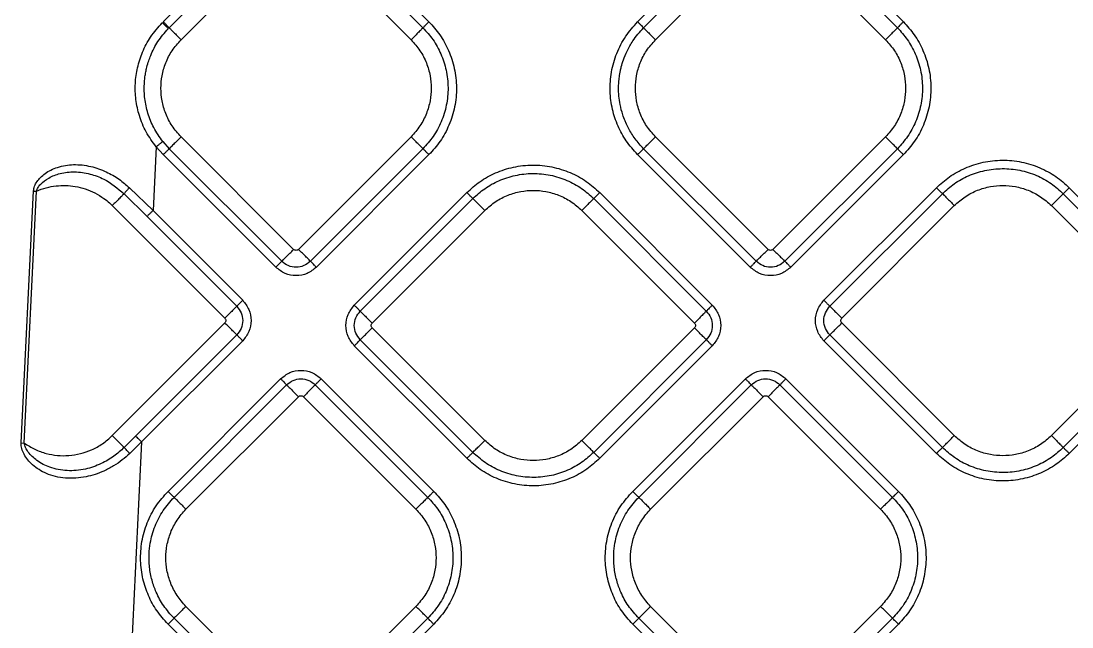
# Model space of a CAD drawing. Extents: x 832 to 912, y 781 to 934.
# Drawn here: x 866.05 to 872.2, y 839.45 to 843 of the extents above; entities that cross this region are included whole.
import ezdxf

# ---------------------------------------------------------------- set-up
doc = ezdxf.new("R2010")
doc.units = 0
doc.header["$MEASUREMENT"] = 0
doc.layers.add('1', color=4, linetype='Continuous')

# ---------------------------------------------------------------- blocks, each defined once
blk = doc.blocks.new('2026 SOVEREIGN HL')
at = {"layer": '1', "color": 3, "linetype": 'Continuous', "lineweight": 25}
for p, q in [((35.1532, 45.8998), (35.812, 46.5586)), ((36.0495, 46.5586), (36.7083, 45.8998)), ((37.9296, 45.8999), (38.5884, 46.5587)), ((38.8259, 46.5587), (39.4847, 45.8999)), ((35.1881, 45.865), (35.8469, 46.5238)), ((36.0146, 46.5238), (36.6734, 45.865)), ((37.9645, 45.865), (38.6233, 46.5238)), ((38.791, 46.5238), (39.4499, 45.865)), ((35.2578, 45.7953), (35.9166, 46.4541)), ((35.9449, 46.4541), (36.6037, 45.7953)), ((38.0342, 45.7953), (38.693, 46.4541)), ((38.7213, 46.4541), (39.3801, 45.7953)), ((35.1881, 45.865), (35.1927, 45.8604)), ((35.9166, 44.5683), (35.2578, 45.2271)), ((36.6037, 45.2271), (35.9449, 44.5683)), ((38.693, 44.5683), (38.0342, 45.2272)), ((39.3801, 45.2272), (38.7213, 44.5683)), ((35.1121, 45.1685), (35.0936, 44.7951)), ((35.1532, 45.1226), (35.1121, 45.1685)), ((35.1507, 45.1993), (35.1881, 45.1574)), ((35.8469, 44.4986), (35.1881, 45.1574)), ((36.6734, 45.1574), (36.0146, 44.4986)), ((38.6233, 44.4986), (37.9645, 45.1574)), ((39.4499, 45.1574), (38.791, 44.4986)), ((35.812, 44.4638), (35.1532, 45.1226)), ((36.7083, 45.1226), (36.0495, 44.4638)), ((38.5884, 44.4638), (37.9296, 45.1226)), ((39.4847, 45.1226), (38.8259, 44.4638)), ((34.321, 43.4358), (34.3938, 44.9099)), ((34.3386, 43.435), (34.4114, 44.909)), ((34.9554, 44.9285), (35.0936, 44.7951)), ((36.2715, 44.2417), (36.9303, 44.9005)), ((37.7076, 44.9005), (38.3664, 44.2417)), ((39.0195, 44.2702), (39.6783, 44.929)), ((40.4555, 44.929), (41.1143, 44.2702)), ((34.9244, 44.8937), (35.0587, 44.7603)), ((36.3063, 44.2069), (36.9652, 44.8657)), ((37.6727, 44.8657), (38.3315, 44.2069)), ((39.0543, 44.2354), (39.7131, 44.8942)), ((40.4207, 44.8942), (41.0795, 44.2354)), ((34.8551, 44.8245), (35.5139, 44.1656)), ((35.0936, 44.7951), (35.6185, 44.2702)), ((36.3761, 44.1371), (37.0349, 44.7959)), ((37.603, 44.7959), (38.2618, 44.1371)), ((39.124, 44.1656), (39.7828, 44.8245)), ((40.351, 44.8245), (41.0098, 44.1656)), ((35.0587, 44.7603), (35.5836, 44.2354)), ((35.5139, 44.1374), (34.8551, 43.4785)), ((37.0349, 43.45), (36.3761, 44.1089)), ((38.2618, 44.1089), (37.603, 43.45)), ((39.7828, 43.4785), (39.124, 44.1374)), ((41.0098, 44.1374), (40.351, 43.4785)), ((35.5836, 44.0676), (34.9918, 43.4758)), ((36.9652, 43.3803), (36.3063, 44.0391)), ((38.3315, 44.0391), (37.6727, 43.3803)), ((39.7131, 43.4088), (39.0543, 44.0676)), ((41.0795, 44.0676), (40.4207, 43.4088)), ((35.6185, 44.0328), (35.0267, 43.441)), ((36.9303, 43.3455), (36.2715, 44.0043)), ((38.3664, 44.0043), (37.7076, 43.3455)), ((39.6783, 43.374), (39.0195, 44.0328)), ((41.1143, 44.0328), (40.4555, 43.374)), ((35.1817, 43.1519), (35.8405, 43.8107)), ((36.078, 43.8107), (36.7368, 43.1519)), ((37.9011, 43.1519), (38.5599, 43.8107)), ((38.7974, 43.8107), (39.4562, 43.1519)), ((35.2166, 43.1171), (35.8754, 43.7759)), ((36.0431, 43.7759), (36.7019, 43.1171)), ((37.936, 43.117), (38.5948, 43.7759)), ((38.7625, 43.7759), (39.4213, 43.117)), ((35.2863, 43.0474), (35.9451, 43.7062)), ((35.9734, 43.7062), (36.6322, 43.0474)), ((38.0057, 43.0473), (38.6645, 43.7061)), ((38.6928, 43.7061), (39.3516, 43.0473)), ((34.321, 43.4358), (34.3386, 43.435)), ((34.9918, 43.4758), (34.9247, 43.4089)), ((35.0267, 43.441), (34.9579, 43.3742)), ((35.9451, 41.8204), (35.2863, 42.4792)), ((36.6322, 42.4792), (35.9734, 41.8204)), ((38.6645, 41.8204), (38.0057, 42.4792)), ((39.3516, 42.4792), (38.6928, 41.8204)), ((35.8754, 41.7507), (35.2166, 42.4095)), ((36.7019, 42.4095), (36.0431, 41.7507)), ((38.5948, 41.7507), (37.936, 42.4095)), ((39.4213, 42.4095), (38.7625, 41.7507)), ((35.8405, 41.7159), (35.1817, 42.3747)), ((36.7368, 42.3747), (36.078, 41.7159)), ((38.5599, 41.7158), (37.9011, 42.3746)), ((39.4562, 42.3746), (38.7974, 41.7158))]:
    blk.add_line(p, q, dxfattribs=at)
for points, knots in [([(35.1121, 45.1685), (35.0914, 45.1968), (35.0502, 45.2529), (35.0118, 45.3477), (34.9911, 45.4436), (34.9876, 45.5385), (35.0003, 45.6326), (35.0302, 45.7249), (35.0777, 45.8155), (35.1239, 45.8675), (35.148, 45.8945)], [0, 0, 0, 0, 0.131659, 0.261608, 0.38208, 0.499918, 0.617789, 0.73822, 0.864292, 1, 1, 1, 1]), ([(35.1809, 45.8624), (35.1793, 45.864), (35.176, 45.8672), (35.168, 45.875), (35.1584, 45.8843), (35.1514, 45.8911), (35.148, 45.8945)], [0, 0, 0, 0, 0.249995, 0.499991, 0.749998, 1, 1, 1, 1]), ([(35.1532, 45.8998), (35.1571, 45.8959), (35.1653, 45.8878), (35.1762, 45.8768), (35.1847, 45.8683), (35.187, 45.8661), (35.1881, 45.865)], [0, 0, 0, 0, 0.236447, 0.492098, 0.752056, 1, 1, 1, 1]), ([(36.7083, 45.8998), (36.7044, 45.8959), (36.6962, 45.8878), (36.6853, 45.8768), (36.6768, 45.8683), (36.6745, 45.8661), (36.6734, 45.865)], [0, 0, 0, 0, 0.236447, 0.492098, 0.752056, 1, 1, 1, 1]), ([(36.7083, 45.8998), (36.7305, 45.8752), (36.7761, 45.8244), (36.8267, 45.7316), (36.8608, 45.6272), (36.8731, 45.5149), (36.8623, 45.4019), (36.8289, 45.2955), (36.7779, 45.2001), (36.7311, 45.1479), (36.7083, 45.1226)], [0, 0, 0, 0, 0.11509, 0.237016, 0.364588, 0.495522, 0.627141, 0.756681, 0.881633, 1, 1, 1, 1]), ([(37.9296, 45.1226), (37.9063, 45.1487), (37.8609, 45.1994), (37.812, 45.29), (37.7791, 45.3882), (37.7652, 45.4955), (37.7731, 45.6072), (37.8044, 45.7162), (37.8558, 45.8169), (37.9053, 45.8725), (37.9296, 45.8999)], [0, 0, 0, 0, 0.121443, 0.236288, 0.355187, 0.480547, 0.610328, 0.741991, 0.872768, 1, 1, 1, 1]), ([(37.9296, 45.8999), (37.9336, 45.896), (37.9417, 45.8878), (37.9527, 45.8769), (37.9612, 45.8683), (37.9634, 45.8661), (37.9645, 45.865)], [0, 0, 0, 0, 0.236447, 0.492098, 0.752056, 1, 1, 1, 1]), ([(39.4847, 45.8999), (39.4808, 45.896), (39.4727, 45.8878), (39.4617, 45.8769), (39.4532, 45.8683), (39.451, 45.8661), (39.4499, 45.865)], [0, 0, 0, 0, 0.236446, 0.492097, 0.752056, 1, 1, 1, 1]), ([(39.4847, 45.8999), (39.5069, 45.8752), (39.5526, 45.8245), (39.6032, 45.7317), (39.6373, 45.6272), (39.6496, 45.5149), (39.6387, 45.402), (39.6053, 45.2955), (39.5543, 45.2001), (39.5075, 45.148), (39.4847, 45.1226)], [0, 0, 0, 0, 0.11509, 0.237016, 0.364589, 0.495523, 0.627141, 0.756681, 0.881633, 1, 1, 1, 1]), ([(35.1507, 45.1993), (35.1318, 45.2258), (35.0955, 45.2772), (35.0617, 45.3633), (35.0433, 45.4495), (35.041, 45.5168), (35.0446, 45.5641), (35.0484, 45.5924), (35.0529, 45.6156), (35.0593, 45.6425), (35.0675, 45.6704), (35.0868, 45.7216), (35.1206, 45.788), (35.1619, 45.8355), (35.1833, 45.8601)], [0, 0, 0, 0, 0.13488, 0.260775, 0.381454, 0.499754, 0.539121, 0.578575, 0.618199, 0.637562, 0.69326, 0.739019, 0.864982, 1, 1, 1, 1]), ([(35.1927, 45.8604), (35.196, 45.8571), (35.2027, 45.8504), (35.2191, 45.8339), (35.238, 45.8151), (35.2513, 45.8017), (35.2578, 45.7953)], [0, 0, 0, 0, 0.256086, 0.515459, 0.766593, 1, 1, 1, 1]), ([(36.6734, 45.865), (36.6712, 45.8628), (36.6667, 45.8583), (36.6497, 45.8413), (36.6278, 45.8194), (36.6115, 45.8031), (36.6037, 45.7953)], [0, 0, 0, 0, 0.247942, 0.507924, 0.763555, 1, 1, 1, 1]), ([(36.6734, 45.865), (36.6936, 45.8425), (36.7352, 45.7963), (36.7812, 45.7119), (36.8123, 45.6168), (36.8235, 45.5146), (36.8136, 45.4117), (36.7832, 45.3148), (36.7368, 45.228), (36.6942, 45.1805), (36.6734, 45.1574)], [0, 0, 0, 0, 0.11509, 0.237016, 0.364589, 0.495523, 0.627141, 0.756681, 0.881633, 1, 1, 1, 1]), ([(37.9645, 45.1574), (37.9555, 45.1668), (37.9378, 45.1853), (37.9143, 45.2153), (37.8935, 45.246), (37.8754, 45.2775), (37.8634, 45.3024), (37.8523, 45.3285), (37.8395, 45.3632), (37.8269, 45.4118), (37.8202, 45.4589), (37.8178, 45.4967), (37.8179, 45.5289), (37.8202, 45.5618), (37.824, 45.5901), (37.8287, 45.6151), (37.8351, 45.6426), (37.8469, 45.6813), (37.8638, 45.7222), (37.8831, 45.7588), (37.9123, 45.8068), (37.9422, 45.8401), (37.9645, 45.865)], [0, 0, 0, 0, 0.0494494, 0.0978419, 0.1450762, 0.1910685, 0.2366005, 0.2503155, 0.2994407, 0.377797, 0.4417221, 0.4807692, 0.5224234, 0.5644634, 0.6068017, 0.6314107, 0.6612418, 0.7148561, 0.7858596, 0.8295174, 0.8728721, 1, 1, 1, 1]), ([(37.9645, 45.865), (37.9667, 45.8628), (37.9712, 45.8583), (37.9882, 45.8413), (38.0101, 45.8194), (38.0264, 45.8031), (38.0342, 45.7953)], [0, 0, 0, 0, 0.2479417, 0.5079236, 0.7635553, 1, 1, 1, 1]), ([(39.4499, 45.865), (39.4477, 45.8628), (39.4432, 45.8583), (39.4262, 45.8413), (39.4042, 45.8194), (39.388, 45.8031), (39.3801, 45.7953)], [0, 0, 0, 0, 0.2479418, 0.5079235, 0.7635557, 1, 1, 1, 1]), ([(39.4499, 45.865), (39.4701, 45.8426), (39.5116, 45.7964), (39.5577, 45.7119), (39.5887, 45.6168), (39.5999, 45.5146), (39.5901, 45.4118), (39.5597, 45.3149), (39.5132, 45.2281), (39.4706, 45.1806), (39.4499, 45.1574)], [0, 0, 0, 0, 0.11509, 0.237016, 0.364589, 0.495523, 0.62714, 0.756681, 0.881633, 1, 1, 1, 1]), ([(35.2578, 45.2271), (35.2394, 45.2478), (35.203, 45.2888), (35.1664, 45.3615), (35.1447, 45.4362), (35.1379, 45.5112), (35.1447, 45.5862), (35.1664, 45.6609), (35.203, 45.7336), (35.2394, 45.7745), (35.2578, 45.7953)], [0, 0, 0, 0, 0.131359, 0.259989, 0.383484, 0.5, 0.616516, 0.740011, 0.868641, 1, 1, 1, 1]), ([(36.6037, 45.7953), (36.6221, 45.7745), (36.6584, 45.7336), (36.6951, 45.6609), (36.7168, 45.5862), (36.7236, 45.5112), (36.7168, 45.4362), (36.6951, 45.3615), (36.6584, 45.2888), (36.6221, 45.2478), (36.6037, 45.2271)], [0, 0, 0, 0, 0.131359, 0.259989, 0.383484, 0.5, 0.616516, 0.740011, 0.868641, 1, 1, 1, 1]), ([(38.0342, 45.2272), (38.0158, 45.2479), (37.9795, 45.2889), (37.9429, 45.3615), (37.9212, 45.4362), (37.9143, 45.5112), (37.9212, 45.5862), (37.9429, 45.6609), (37.9795, 45.7336), (38.0158, 45.7746), (38.0342, 45.7953)], [0, 0, 0, 0, 0.131359, 0.259989, 0.383484, 0.5, 0.616516, 0.740011, 0.868641, 1, 1, 1, 1]), ([(39.3801, 45.7953), (39.3985, 45.7746), (39.4349, 45.7336), (39.4715, 45.6609), (39.4932, 45.5862), (39.5, 45.5112), (39.4932, 45.4362), (39.4715, 45.3615), (39.4349, 45.2889), (39.3985, 45.2479), (39.3801, 45.2272)], [0, 0, 0, 0, 0.131359, 0.259989, 0.383484, 0.5, 0.616516, 0.740011, 0.868641, 1, 1, 1, 1]), ([(35.2578, 45.2271), (35.25, 45.2193), (35.2337, 45.203), (35.2118, 45.1811), (35.1947, 45.1641), (35.1903, 45.1596), (35.1881, 45.1574)], [0, 0, 0, 0, 0.236444, 0.492076, 0.752059, 1, 1, 1, 1]), ([(36.6734, 45.1574), (36.6712, 45.1596), (36.6667, 45.1641), (36.6497, 45.1811), (36.6278, 45.203), (36.6115, 45.2193), (36.6037, 45.2271)], [0, 0, 0, 0, 0.247942, 0.507924, 0.763555, 1, 1, 1, 1]), ([(37.9645, 45.1574), (37.9667, 45.1596), (37.9712, 45.1641), (37.9882, 45.1811), (38.0101, 45.2031), (38.0264, 45.2193), (38.0342, 45.2272)], [0, 0, 0, 0, 0.2479417, 0.5079233, 0.763555, 1, 1, 1, 1]), ([(39.4499, 45.1574), (39.4477, 45.1596), (39.4432, 45.1641), (39.4262, 45.1811), (39.4042, 45.2031), (39.388, 45.2193), (39.3801, 45.2272)], [0, 0, 0, 0, 0.2479418, 0.5079233, 0.7635554, 1, 1, 1, 1]), ([(35.1507, 45.1993), (35.1495, 45.1983), (35.147, 45.1963), (35.1376, 45.1888), (35.1254, 45.1792), (35.1164, 45.172), (35.1121, 45.1685)], [0, 0, 0, 0, 0.247944, 0.507905, 0.763555, 1, 1, 1, 1]), ([(35.1532, 45.1226), (35.1571, 45.1265), (35.1653, 45.1346), (35.1762, 45.1456), (35.1847, 45.1541), (35.187, 45.1563), (35.1881, 45.1574)], [0, 0, 0, 0, 0.2364481, 0.4920986, 0.7520558, 1, 1, 1, 1]), ([(36.7083, 45.1226), (36.7044, 45.1265), (36.6962, 45.1346), (36.6853, 45.1456), (36.6768, 45.1541), (36.6745, 45.1563), (36.6734, 45.1574)], [0, 0, 0, 0, 0.2364483, 0.4920991, 0.7520566, 1, 1, 1, 1]), ([(37.9296, 45.1226), (37.9336, 45.1265), (37.9417, 45.1346), (37.9527, 45.1456), (37.9612, 45.1541), (37.9634, 45.1564), (37.9645, 45.1574)], [0, 0, 0, 0, 0.2364471, 0.4920981, 0.7520558, 1, 1, 1, 1]), ([(39.4847, 45.1226), (39.4808, 45.1265), (39.4727, 45.1346), (39.4617, 45.1456), (39.4532, 45.1541), (39.451, 45.1564), (39.4499, 45.1574)], [0, 0, 0, 0, 0.236446, 0.492098, 0.752056, 1, 1, 1, 1]), ([(39.6783, 44.929), (39.7029, 44.9512), (39.7537, 44.9969), (39.8465, 45.0475), (39.951, 45.0816), (40.0632, 45.0939), (40.1762, 45.0831), (40.2826, 45.0496), (40.378, 44.9986), (40.4302, 44.9518), (40.4555, 44.929)], [0, 0, 0, 0, 0.11509, 0.237016, 0.364589, 0.495523, 0.627141, 0.756681, 0.881633, 1, 1, 1, 1]), ([(34.3938, 44.9099), (34.3955, 44.9195), (34.3988, 44.9392), (34.4146, 44.9659), (34.4355, 44.9909), (34.463, 45.0139), (34.4961, 45.0338), (34.5506, 45.0559), (34.6128, 45.0659), (34.6788, 45.063), (34.7281, 45.0545), (34.7758, 45.0407), (34.8321, 45.0176), (34.8943, 44.982), (34.9357, 44.9457), (34.9554, 44.9285)], [0, 0, 0, 0, 0.042609, 0.087737, 0.136565, 0.18995, 0.250265, 0.313271, 0.458876, 0.534225, 0.612562, 0.684165, 0.75636, 0.884452, 1, 1, 1, 1]), ([(34.4114, 44.909), (34.4141, 44.9162), (34.4199, 44.9314), (34.4435, 44.959), (34.4857, 44.9906), (34.5535, 45.0167), (34.6365, 45.0256), (34.7235, 45.0127), (34.8259, 44.9753), (34.8863, 44.9253), (34.9244, 44.8937)], [0, 0, 0, 0, 0.038324, 0.081627, 0.182569, 0.305809, 0.452072, 0.607128, 0.752234, 1, 1, 1, 1]), ([(36.9303, 44.9005), (36.9549, 44.9227), (37.0057, 44.9684), (37.0985, 45.019), (37.203, 45.0531), (37.3152, 45.0654), (37.4282, 45.0545), (37.5347, 45.0211), (37.63, 44.9701), (37.6822, 44.9233), (37.7076, 44.9005)], [0, 0, 0, 0, 0.11509, 0.237016, 0.364589, 0.495523, 0.627141, 0.756681, 0.881633, 1, 1, 1, 1]), ([(39.7131, 44.8942), (39.7356, 44.9144), (39.7818, 44.956), (39.8662, 45.002), (39.9614, 45.033), (40.0635, 45.0442), (40.1664, 45.0344), (40.2633, 45.004), (40.3501, 44.9575), (40.3976, 44.9149), (40.4207, 44.8942)], [0, 0, 0, 0, 0.11509, 0.237016, 0.364589, 0.495523, 0.627141, 0.756681, 0.881633, 1, 1, 1, 1]), ([(36.9652, 44.8657), (36.9876, 44.8859), (37.0338, 44.9274), (37.1183, 44.9735), (37.2134, 45.0045), (37.3156, 45.0157), (37.4184, 45.0059), (37.5153, 44.9755), (37.6021, 44.929), (37.6496, 44.8864), (37.6727, 44.8657)], [0, 0, 0, 0, 0.11509, 0.237016, 0.364588, 0.495523, 0.627141, 0.756681, 0.881633, 1, 1, 1, 1]), ([(34.3938, 44.9099), (34.3967, 44.9098), (34.4024, 44.9095), (34.4084, 44.9092), (34.4114, 44.909)], [0, 0, 0, 0, 0.499991, 1, 1, 1, 1]), ([(34.4114, 44.909), (34.4304, 44.9163), (34.4675, 44.9304), (34.5437, 44.9441), (34.642, 44.9418), (34.737, 44.9098), (34.801, 44.8708), (34.8342, 44.8445), (34.8496, 44.8298), (34.8551, 44.8245)], [0, 0, 0, 0, 0.126827, 0.248827, 0.483208, 0.735096, 0.866712, 0.951802, 1, 1, 1, 1]), ([(34.9554, 44.9285), (34.9516, 44.9246), (34.944, 44.9167), (34.9344, 44.9062), (34.9272, 44.8978), (34.9253, 44.8951), (34.9244, 44.8937)], [0, 0, 0, 0, 0.249999, 0.49999, 0.749995, 1, 1, 1, 1]), ([(36.9652, 44.8657), (36.9641, 44.8668), (36.9618, 44.869), (36.9533, 44.8775), (36.9424, 44.8885), (36.9342, 44.8966), (36.9303, 44.9005)], [0, 0, 0, 0, 0.247944, 0.507902, 0.763552, 1, 1, 1, 1]), ([(37.0349, 44.7959), (37.0556, 44.8143), (37.0966, 44.8507), (37.1692, 44.8873), (37.2439, 44.909), (37.3189, 44.9158), (37.3939, 44.909), (37.4687, 44.8873), (37.5413, 44.8507), (37.5823, 44.8143), (37.603, 44.7959)], [0, 0, 0, 0, 0.131359, 0.259989, 0.383484, 0.5, 0.616516, 0.740011, 0.868641, 1, 1, 1, 1]), ([(37.7076, 44.9005), (37.7037, 44.8966), (37.6955, 44.8885), (37.6846, 44.8775), (37.6761, 44.869), (37.6738, 44.8668), (37.6727, 44.8657)], [0, 0, 0, 0, 0.236447, 0.492097, 0.752056, 1, 1, 1, 1]), ([(39.6783, 44.929), (39.6822, 44.9251), (39.6903, 44.917), (39.7013, 44.906), (39.7098, 44.8975), (39.712, 44.8953), (39.7131, 44.8942)], [0, 0, 0, 0, 0.236446, 0.492098, 0.752056, 1, 1, 1, 1]), ([(39.7828, 44.8245), (39.8036, 44.8428), (39.8445, 44.8792), (39.9172, 44.9158), (39.9919, 44.9375), (40.0669, 44.9444), (40.1419, 44.9375), (40.2166, 44.9158), (40.2893, 44.8792), (40.3303, 44.8428), (40.351, 44.8245)], [0, 0, 0, 0, 0.131359, 0.259989, 0.383484, 0.5, 0.616516, 0.740011, 0.868641, 1, 1, 1, 1]), ([(40.4555, 44.929), (40.4516, 44.9251), (40.4435, 44.917), (40.4325, 44.906), (40.424, 44.8975), (40.4218, 44.8953), (40.4207, 44.8942)], [0, 0, 0, 0, 0.236446, 0.492098, 0.752056, 1, 1, 1, 1]), ([(34.9244, 44.8937), (34.922, 44.8913), (34.9171, 44.8864), (34.9, 44.8694), (34.8785, 44.8479), (34.8627, 44.8321), (34.8551, 44.8245)], [0, 0, 0, 0, 0.249357, 0.509288, 0.76415, 1, 1, 1, 1]), ([(37.0349, 44.7959), (37.0271, 44.8038), (37.0108, 44.8201), (36.9889, 44.842), (36.9718, 44.859), (36.9674, 44.8635), (36.9652, 44.8657)], [0, 0, 0, 0, 0.236444, 0.492076, 0.752059, 1, 1, 1, 1]), ([(37.6727, 44.8657), (37.6705, 44.8635), (37.6661, 44.859), (37.649, 44.842), (37.6271, 44.8201), (37.6108, 44.8038), (37.603, 44.7959)], [0, 0, 0, 0, 0.247942, 0.507923, 0.763555, 1, 1, 1, 1]), ([(39.7131, 44.8942), (39.7153, 44.892), (39.7198, 44.8875), (39.7368, 44.8705), (39.7587, 44.8486), (39.775, 44.8323), (39.7828, 44.8245)], [0, 0, 0, 0, 0.2479418, 0.5079232, 0.7635553, 1, 1, 1, 1]), ([(40.4207, 44.8942), (40.4185, 44.892), (40.414, 44.8875), (40.397, 44.8705), (40.3751, 44.8486), (40.3588, 44.8323), (40.351, 44.8245)], [0, 0, 0, 0, 0.247942, 0.507923, 0.763555, 1, 1, 1, 1]), ([(35.0936, 44.7951), (35.0895, 44.791), (35.0811, 44.7826), (35.0701, 44.7716), (35.0619, 44.7634), (35.0598, 44.7613), (35.0587, 44.7603)], [0, 0, 0, 0, 0.247943, 0.507918, 0.763574, 1, 1, 1, 1]), ([(35.8469, 44.4986), (35.8491, 44.5008), (35.8536, 44.5053), (35.8706, 44.5223), (35.8925, 44.5442), (35.9088, 44.5605), (35.9166, 44.5683)], [0, 0, 0, 0, 0.247942, 0.507923, 0.763556, 1, 1, 1, 1]), ([(35.9449, 44.5683), (35.9428, 44.5667), (35.9387, 44.5634), (35.9307, 44.562), (35.9228, 44.5634), (35.9187, 44.5667), (35.9166, 44.5683)], [0, 0, 0, 0, 0.250228, 0.5, 0.749772, 1, 1, 1, 1]), ([(36.0146, 44.4986), (36.0124, 44.5008), (36.0079, 44.5053), (35.991, 44.5222), (35.969, 44.5442), (35.9527, 44.5605), (35.9449, 44.5683)], [0, 0, 0, 0, 0.247332, 0.507093, 0.762967, 1, 1, 1, 1]), ([(38.6233, 44.4986), (38.6255, 44.5008), (38.63, 44.5053), (38.647, 44.5223), (38.6689, 44.5442), (38.6852, 44.5605), (38.693, 44.5683)], [0, 0, 0, 0, 0.247942, 0.507924, 0.763556, 1, 1, 1, 1]), ([(38.7213, 44.5683), (38.7192, 44.5667), (38.7151, 44.5635), (38.7072, 44.562), (38.6993, 44.5635), (38.6951, 44.5667), (38.693, 44.5683)], [0, 0, 0, 0, 0.250229, 0.500002, 0.749771, 1, 1, 1, 1]), ([(38.7213, 44.5683), (38.7291, 44.5605), (38.7454, 44.5442), (38.7674, 44.5223), (38.7844, 44.5053), (38.7889, 44.5008), (38.791, 44.4986)], [0, 0, 0, 0, 0.236444, 0.492076, 0.752058, 1, 1, 1, 1]), ([(35.812, 44.4638), (35.8159, 44.4677), (35.8241, 44.4758), (35.835, 44.4868), (35.8435, 44.4953), (35.8458, 44.4975), (35.8469, 44.4986)], [0, 0, 0, 0, 0.236447, 0.492099, 0.752056, 1, 1, 1, 1]), ([(36.0146, 44.4986), (36.0023, 44.4889), (35.9778, 44.4696), (35.9307, 44.461), (35.8837, 44.4696), (35.8591, 44.4889), (35.8469, 44.4986)], [0, 0, 0, 0, 0.249876, 0.500015, 0.750138, 1, 1, 1, 1]), ([(36.0495, 44.4638), (36.0453, 44.4679), (36.0371, 44.4762), (36.0262, 44.487), (36.0179, 44.4953), (36.0157, 44.4975), (36.0146, 44.4986)], [0, 0, 0, 0, 0.2500071, 0.500013, 0.7500041, 1, 1, 1, 1]), ([(38.5884, 44.4638), (38.5924, 44.4677), (38.6005, 44.4758), (38.6115, 44.4868), (38.62, 44.4953), (38.6222, 44.4975), (38.6233, 44.4986)], [0, 0, 0, 0, 0.236447, 0.492098, 0.752056, 1, 1, 1, 1]), ([(38.791, 44.4986), (38.7788, 44.489), (38.7542, 44.4696), (38.7072, 44.461), (38.6601, 44.4696), (38.6356, 44.489), (38.6233, 44.4986)], [0, 0, 0, 0, 0.249876, 0.500014, 0.750139, 1, 1, 1, 1]), ([(38.791, 44.4986), (38.7921, 44.4975), (38.7944, 44.4953), (38.8029, 44.4868), (38.8139, 44.4758), (38.822, 44.4677), (38.8259, 44.4638)], [0, 0, 0, 0, 0.2479441, 0.5079029, 0.7635535, 1, 1, 1, 1]), ([(36.0495, 44.4638), (36.0321, 44.45), (35.9974, 44.4226), (35.9307, 44.4105), (35.8641, 44.4226), (35.8294, 44.45), (35.812, 44.4638)], [0, 0, 0, 0, 0.250071, 0.500017, 0.749932, 1, 1, 1, 1]), ([(38.8259, 44.4638), (38.8086, 44.4501), (38.7738, 44.4226), (38.7072, 44.4106), (38.6405, 44.4226), (38.6058, 44.4501), (38.5884, 44.4638)], [0, 0, 0, 0, 0.2500703, 0.5000169, 0.7499326, 1, 1, 1, 1]), ([(35.5836, 44.2354), (35.5815, 44.2332), (35.577, 44.2287), (35.56, 44.2117), (35.5381, 44.1898), (35.5218, 44.1735), (35.5139, 44.1656)], [0, 0, 0, 0, 0.247332, 0.507093, 0.762967, 1, 1, 1, 1]), ([(35.6185, 44.2702), (35.6143, 44.2661), (35.6061, 44.2578), (35.5953, 44.247), (35.587, 44.2387), (35.5847, 44.2365), (35.5836, 44.2354)], [0, 0, 0, 0, 0.250005, 0.500013, 0.750002, 1, 1, 1, 1]), ([(35.5836, 44.2354), (35.5933, 44.2231), (35.6127, 44.1986), (35.6212, 44.1515), (35.6127, 44.1044), (35.5933, 44.0799), (35.5836, 44.0676)], [0, 0, 0, 0, 0.2498618, 0.4999862, 0.7501228, 1, 1, 1, 1]), ([(35.6185, 44.2702), (35.6322, 44.2529), (35.6596, 44.2181), (35.6717, 44.1515), (35.6596, 44.0849), (35.6322, 44.0501), (35.6185, 44.0328)], [0, 0, 0, 0, 0.250067, 0.499983, 0.74993, 1, 1, 1, 1]), ([(36.2715, 44.0043), (36.2578, 44.0216), (36.2303, 44.0563), (36.2183, 44.123), (36.2303, 44.1896), (36.2578, 44.2244), (36.2715, 44.2417)], [0, 0, 0, 0, 0.250068, 0.499984, 0.74993, 1, 1, 1, 1]), ([(36.2715, 44.2417), (36.2754, 44.2378), (36.2836, 44.2297), (36.2945, 44.2187), (36.303, 44.2102), (36.3053, 44.2079), (36.3063, 44.2069)], [0, 0, 0, 0, 0.236449, 0.492098, 0.752056, 1, 1, 1, 1]), ([(38.3664, 44.2417), (38.3622, 44.2376), (38.354, 44.2293), (38.3432, 44.2185), (38.3349, 44.2102), (38.3326, 44.208), (38.3315, 44.2069)], [0, 0, 0, 0, 0.250004, 0.500011, 0.750003, 1, 1, 1, 1]), ([(38.3664, 44.2417), (38.3801, 44.2244), (38.4075, 44.1896), (38.4196, 44.123), (38.4075, 44.0563), (38.3801, 44.0216), (38.3664, 44.0043)], [0, 0, 0, 0, 0.2500701, 0.5000162, 0.749932, 1, 1, 1, 1]), ([(39.0195, 44.0328), (39.0057, 44.0501), (38.9783, 44.0849), (38.9663, 44.1515), (38.9783, 44.2181), (39.0057, 44.2529), (39.0195, 44.2702)], [0, 0, 0, 0, 0.25007, 0.500017, 0.749933, 1, 1, 1, 1]), ([(39.0195, 44.2702), (39.0234, 44.2663), (39.0315, 44.2582), (39.0425, 44.2472), (39.051, 44.2387), (39.0532, 44.2365), (39.0543, 44.2354)], [0, 0, 0, 0, 0.236447, 0.492097, 0.752056, 1, 1, 1, 1]), ([(39.0543, 44.0676), (39.0446, 44.0799), (39.0253, 44.1044), (39.0167, 44.1515), (39.0253, 44.1986), (39.0446, 44.2231), (39.0543, 44.2354)], [0, 0, 0, 0, 0.249877, 0.500014, 0.750139, 1, 1, 1, 1]), ([(39.0543, 44.2354), (39.0565, 44.2332), (39.061, 44.2287), (39.078, 44.2117), (39.0999, 44.1897), (39.1162, 44.1735), (39.124, 44.1656)], [0, 0, 0, 0, 0.247942, 0.507923, 0.763555, 1, 1, 1, 1]), ([(35.5139, 44.1656), (35.5156, 44.1636), (35.5188, 44.1594), (35.5203, 44.1515), (35.5188, 44.1436), (35.5156, 44.1394), (35.5139, 44.1374)], [0, 0, 0, 0, 0.250228, 0.500001, 0.749764, 1, 1, 1, 1]), ([(36.3063, 44.0391), (36.2967, 44.0514), (36.2773, 44.0759), (36.2687, 44.123), (36.2773, 44.17), (36.2967, 44.1946), (36.3063, 44.2069)], [0, 0, 0, 0, 0.2498603, 0.4999856, 0.7501229, 1, 1, 1, 1]), ([(36.3063, 44.2069), (36.3085, 44.2047), (36.313, 44.2002), (36.33, 44.1832), (36.352, 44.1612), (36.3682, 44.145), (36.3761, 44.1371)], [0, 0, 0, 0, 0.247942, 0.507923, 0.763555, 1, 1, 1, 1]), ([(38.3315, 44.2069), (38.3294, 44.2047), (38.3249, 44.2002), (38.3079, 44.1832), (38.286, 44.1613), (38.2697, 44.145), (38.2618, 44.1371)], [0, 0, 0, 0, 0.247332, 0.507093, 0.762967, 1, 1, 1, 1]), ([(38.3315, 44.2069), (38.3412, 44.1946), (38.3606, 44.17), (38.3691, 44.123), (38.3606, 44.0759), (38.3412, 44.0514), (38.3315, 44.0391)], [0, 0, 0, 0, 0.249877, 0.500014, 0.750139, 1, 1, 1, 1]), ([(39.124, 44.1374), (39.1224, 44.1394), (39.1191, 44.1436), (39.1177, 44.1515), (39.1191, 44.1594), (39.1224, 44.1636), (39.124, 44.1656)], [0, 0, 0, 0, 0.250235, 0.499999, 0.749773, 1, 1, 1, 1]), ([(35.5836, 44.0676), (35.5815, 44.0698), (35.577, 44.0743), (35.56, 44.0913), (35.538, 44.1133), (35.5217, 44.1295), (35.5139, 44.1374)], [0, 0, 0, 0, 0.247942, 0.507924, 0.763556, 1, 1, 1, 1]), ([(36.3063, 44.0391), (36.3085, 44.0413), (36.313, 44.0458), (36.33, 44.0628), (36.3519, 44.0847), (36.3682, 44.101), (36.3761, 44.1089)], [0, 0, 0, 0, 0.247332, 0.507093, 0.762967, 1, 1, 1, 1]), ([(36.3761, 44.1089), (36.3744, 44.1109), (36.3712, 44.1151), (36.3697, 44.123), (36.3712, 44.1309), (36.3744, 44.1351), (36.3761, 44.1371)], [0, 0, 0, 0, 0.250228, 0.5, 0.749772, 1, 1, 1, 1]), ([(38.2618, 44.1371), (38.2635, 44.1351), (38.2667, 44.1309), (38.2682, 44.123), (38.2667, 44.1151), (38.2635, 44.1109), (38.2618, 44.1089)], [0, 0, 0, 0, 0.250226, 0.5, 0.749774, 1, 1, 1, 1]), ([(38.3315, 44.0391), (38.3294, 44.0413), (38.3249, 44.0458), (38.3079, 44.0628), (38.2859, 44.0847), (38.2696, 44.101), (38.2618, 44.1089)], [0, 0, 0, 0, 0.247941, 0.507924, 0.763555, 1, 1, 1, 1]), ([(39.0543, 44.0676), (39.0565, 44.0698), (39.061, 44.0743), (39.0779, 44.0913), (39.0999, 44.1132), (39.1162, 44.1295), (39.124, 44.1374)], [0, 0, 0, 0, 0.247332, 0.507094, 0.762968, 1, 1, 1, 1]), ([(35.6185, 44.0328), (35.6144, 44.0369), (35.606, 44.0453), (35.595, 44.0563), (35.5868, 44.0645), (35.5847, 44.0666), (35.5836, 44.0676)], [0, 0, 0, 0, 0.2479473, 0.5079164, 0.7635739, 1, 1, 1, 1]), ([(36.2715, 44.0043), (36.2756, 44.0084), (36.2839, 44.0167), (36.2947, 44.0275), (36.303, 44.0358), (36.3052, 44.038), (36.3063, 44.0391)], [0, 0, 0, 0, 0.250007, 0.500015, 0.750003, 1, 1, 1, 1]), ([(38.3664, 44.0043), (38.3625, 44.0082), (38.3543, 44.0163), (38.3434, 44.0273), (38.3349, 44.0358), (38.3326, 44.038), (38.3315, 44.0391)], [0, 0, 0, 0, 0.236446, 0.492096, 0.752056, 1, 1, 1, 1]), ([(39.0195, 44.0328), (39.0236, 44.0369), (39.0319, 44.0452), (39.0427, 44.056), (39.051, 44.0643), (39.0532, 44.0665), (39.0543, 44.0676)], [0, 0, 0, 0, 0.250004, 0.50001, 0.750003, 1, 1, 1, 1]), ([(35.8405, 43.8107), (35.8579, 43.8245), (35.8926, 43.8519), (35.9593, 43.8639), (36.0259, 43.8519), (36.0606, 43.8245), (36.078, 43.8107)], [0, 0, 0, 0, 0.25007, 0.500017, 0.749933, 1, 1, 1, 1]), ([(38.5599, 43.8107), (38.5773, 43.8244), (38.612, 43.8519), (38.6787, 43.8639), (38.7453, 43.8519), (38.78, 43.8244), (38.7974, 43.8107)], [0, 0, 0, 0, 0.250071, 0.500017, 0.749932, 1, 1, 1, 1]), ([(35.8405, 43.8107), (35.8447, 43.8066), (35.8529, 43.7983), (35.8638, 43.7875), (35.8721, 43.7792), (35.8743, 43.777), (35.8754, 43.7759)], [0, 0, 0, 0, 0.2500076, 0.5000128, 0.7500036, 1, 1, 1, 1]), ([(35.8754, 43.7759), (35.8877, 43.7856), (35.9122, 43.8049), (35.9593, 43.8135), (36.0063, 43.8049), (36.0308, 43.7856), (36.0431, 43.7759)], [0, 0, 0, 0, 0.249877, 0.500016, 0.750139, 1, 1, 1, 1]), ([(36.078, 43.8107), (36.0741, 43.8068), (36.0659, 43.7987), (36.055, 43.7877), (36.0465, 43.7792), (36.0442, 43.777), (36.0431, 43.7759)], [0, 0, 0, 0, 0.236446, 0.492097, 0.752055, 1, 1, 1, 1]), ([(38.5599, 43.8107), (38.5641, 43.8066), (38.5724, 43.7983), (38.5832, 43.7875), (38.5915, 43.7792), (38.5937, 43.777), (38.5948, 43.7759)], [0, 0, 0, 0, 0.2500034, 0.5000114, 0.7500024, 1, 1, 1, 1]), ([(38.5948, 43.7759), (38.6071, 43.7855), (38.6316, 43.8049), (38.6787, 43.8135), (38.7257, 43.8049), (38.7503, 43.7855), (38.7625, 43.7759)], [0, 0, 0, 0, 0.249877, 0.500014, 0.750138, 1, 1, 1, 1]), ([(38.7974, 43.8107), (38.7935, 43.8068), (38.7854, 43.7987), (38.7744, 43.7877), (38.7659, 43.7792), (38.7636, 43.777), (38.7625, 43.7759)], [0, 0, 0, 0, 0.2364464, 0.4920975, 0.7520562, 1, 1, 1, 1]), ([(35.8754, 43.7759), (35.8776, 43.7737), (35.882, 43.7692), (35.899, 43.7523), (35.921, 43.7303), (35.9373, 43.714), (35.9451, 43.7062)], [0, 0, 0, 0, 0.247332, 0.507093, 0.762967, 1, 1, 1, 1]), ([(36.0431, 43.7759), (36.0409, 43.7737), (36.0364, 43.7692), (36.0194, 43.7522), (35.9975, 43.7303), (35.9812, 43.714), (35.9734, 43.7062)], [0, 0, 0, 0, 0.2479422, 0.5079236, 0.7635562, 1, 1, 1, 1]), ([(38.5948, 43.7759), (38.597, 43.7737), (38.6015, 43.7692), (38.6184, 43.7522), (38.6404, 43.7303), (38.6567, 43.714), (38.6645, 43.7061)], [0, 0, 0, 0, 0.247332, 0.507093, 0.762967, 1, 1, 1, 1]), ([(38.7625, 43.7759), (38.7603, 43.7737), (38.7559, 43.7692), (38.7388, 43.7522), (38.7169, 43.7302), (38.7006, 43.714), (38.6928, 43.7061)], [0, 0, 0, 0, 0.247941, 0.507923, 0.763556, 1, 1, 1, 1]), ([(35.9451, 43.7062), (35.9472, 43.7078), (35.9513, 43.7111), (35.9592, 43.7125), (35.9672, 43.7111), (35.9713, 43.7078), (35.9734, 43.7062)], [0, 0, 0, 0, 0.250228, 0.5, 0.749772, 1, 1, 1, 1]), ([(38.6645, 43.7061), (38.6666, 43.7078), (38.6707, 43.711), (38.6787, 43.7125), (38.6866, 43.711), (38.6907, 43.7078), (38.6928, 43.7061)], [0, 0, 0, 0, 0.250228, 0.5, 0.749772, 1, 1, 1, 1]), ([(34.9579, 43.3742), (34.9435, 43.3611), (34.9139, 43.3341), (34.8628, 43.2995), (34.8092, 43.2712), (34.7548, 43.2503), (34.6802, 43.2309), (34.601, 43.2254), (34.5234, 43.2376), (34.4712, 43.2546), (34.4261, 43.2778), (34.3792, 43.3127), (34.3444, 43.3549), (34.3236, 43.401), (34.3218, 43.4244), (34.321, 43.4358)], [0, 0, 0, 0, 0.074214, 0.152423, 0.23463, 0.305304, 0.375095, 0.530703, 0.608571, 0.681564, 0.745876, 0.807845, 0.911091, 0.956809, 1, 1, 1, 1]), ([(34.3386, 43.435), (34.3593, 43.4219), (34.4001, 43.3961), (34.4877, 43.3654), (34.6028, 43.3542), (34.7158, 43.3831), (34.7999, 43.429), (34.8366, 43.4619), (34.8551, 43.4785)], [0, 0, 0, 0, 0.130525, 0.256973, 0.492146, 0.73731, 0.867539, 1, 1, 1, 1]), ([(34.9247, 43.4089), (34.9053, 43.3913), (34.8644, 43.3543), (34.7877, 43.3102), (34.6951, 43.278), (34.5916, 43.2684), (34.4935, 43.2868), (34.4159, 43.3268), (34.3705, 43.3705), (34.3464, 43.4069), (34.3411, 43.426), (34.3386, 43.435)], [0, 0, 0, 0, 0.1130132, 0.238171, 0.379646, 0.5357908, 0.6862047, 0.8120925, 0.9150771, 0.9598028, 1, 1, 1, 1]), ([(34.8551, 43.4785), (34.8629, 43.4708), (34.8791, 43.4546), (34.9009, 43.4327), (34.9179, 43.4157), (34.9225, 43.4111), (34.9247, 43.4089)], [0, 0, 0, 0, 0.236317, 0.491801, 0.751759, 1, 1, 1, 1]), ([(35.0267, 43.441), (35.0162, 43.2255), (34.9951, 42.7946), (34.9744, 42.3636), (34.9641, 42.1482)], [0, 0, 0, 0, 0.50002, 1, 1, 1, 1]), ([(34.9918, 43.4758), (34.9929, 43.4748), (34.995, 43.4727), (35.0032, 43.4645), (35.0142, 43.4535), (35.0226, 43.4451), (35.0267, 43.441)], [0, 0, 0, 0, 0.236425, 0.49208, 0.752053, 1, 1, 1, 1]), ([(36.9652, 43.3803), (36.9674, 43.3825), (36.9718, 43.387), (36.9889, 43.404), (37.0108, 43.4259), (37.0271, 43.4422), (37.0349, 43.45)], [0, 0, 0, 0, 0.2479413, 0.5079231, 0.7635552, 1, 1, 1, 1]), ([(37.603, 43.45), (37.5823, 43.4317), (37.5413, 43.3953), (37.4687, 43.3587), (37.3939, 43.337), (37.3189, 43.3301), (37.2439, 43.337), (37.1692, 43.3587), (37.0966, 43.3953), (37.0556, 43.4317), (37.0349, 43.45)], [0, 0, 0, 0, 0.131359, 0.259989, 0.383484, 0.5, 0.616516, 0.740011, 0.868641, 1, 1, 1, 1]), ([(37.6727, 43.3803), (37.6705, 43.3825), (37.6661, 43.387), (37.649, 43.404), (37.6271, 43.4259), (37.6108, 43.4422), (37.603, 43.45)], [0, 0, 0, 0, 0.247942, 0.507923, 0.763555, 1, 1, 1, 1]), ([(39.7131, 43.4088), (39.7153, 43.411), (39.7198, 43.4155), (39.7368, 43.4325), (39.7587, 43.4544), (39.775, 43.4707), (39.7828, 43.4785)], [0, 0, 0, 0, 0.247942, 0.5079236, 0.7635559, 1, 1, 1, 1]), ([(40.351, 43.4785), (40.3303, 43.4602), (40.2893, 43.4238), (40.2166, 43.3872), (40.1419, 43.3655), (40.0669, 43.3587), (39.9919, 43.3655), (39.9172, 43.3872), (39.8445, 43.4238), (39.8036, 43.4602), (39.7828, 43.4785)], [0, 0, 0, 0, 0.131359, 0.259989, 0.383484, 0.5, 0.616516, 0.740011, 0.868641, 1, 1, 1, 1]), ([(40.351, 43.4785), (40.3588, 43.4707), (40.3751, 43.4544), (40.397, 43.4325), (40.414, 43.4155), (40.4185, 43.411), (40.4207, 43.4088)], [0, 0, 0, 0, 0.2364442, 0.4920765, 0.752058, 1, 1, 1, 1]), ([(34.9579, 43.3742), (34.9539, 43.3782), (34.9459, 43.3864), (34.9356, 43.397), (34.9278, 43.4053), (34.9257, 43.4077), (34.9247, 43.4089)], [0, 0, 0, 0, 0.249994, 0.50001, 0.750018, 1, 1, 1, 1]), ([(36.9303, 43.3455), (36.9342, 43.3494), (36.9424, 43.3575), (36.9533, 43.3685), (36.9618, 43.377), (36.9641, 43.3792), (36.9652, 43.3803)], [0, 0, 0, 0, 0.236448, 0.492099, 0.752056, 1, 1, 1, 1]), ([(37.6727, 43.3803), (37.6503, 43.3601), (37.6041, 43.3185), (37.5196, 43.2725), (37.4245, 43.2414), (37.3223, 43.2302), (37.2195, 43.2401), (37.1226, 43.2705), (37.0358, 43.3169), (36.9883, 43.3596), (36.9652, 43.3803)], [0, 0, 0, 0, 0.11509, 0.237017, 0.364589, 0.495523, 0.627141, 0.756681, 0.881633, 1, 1, 1, 1]), ([(37.7076, 43.3455), (37.7037, 43.3494), (37.6955, 43.3575), (37.6846, 43.3685), (37.6761, 43.377), (37.6738, 43.3792), (37.6727, 43.3803)], [0, 0, 0, 0, 0.236447, 0.492098, 0.752056, 1, 1, 1, 1]), ([(39.6783, 43.374), (39.6822, 43.3779), (39.6903, 43.386), (39.7013, 43.397), (39.7098, 43.4055), (39.712, 43.4077), (39.7131, 43.4088)], [0, 0, 0, 0, 0.2364476, 0.4920963, 0.7520563, 1, 1, 1, 1]), ([(40.4555, 43.374), (40.4309, 43.3518), (40.3802, 43.3061), (40.2873, 43.2555), (40.1829, 43.2214), (40.0706, 43.2091), (39.9576, 43.2199), (39.8512, 43.2534), (39.7558, 43.3044), (39.7037, 43.3512), (39.6783, 43.374)], [0, 0, 0, 0, 0.11509, 0.237016, 0.364589, 0.495523, 0.627141, 0.756681, 0.881633, 1, 1, 1, 1]), ([(40.4207, 43.4088), (40.3983, 43.3886), (40.3521, 43.347), (40.2676, 43.301), (40.1725, 43.27), (40.0703, 43.2588), (39.9674, 43.2686), (39.8705, 43.299), (39.7837, 43.3455), (39.7362, 43.3881), (39.7131, 43.4088)], [0, 0, 0, 0, 0.1150897, 0.2370164, 0.3645885, 0.4955225, 0.6271405, 0.756681, 0.8816332, 1, 1, 1, 1]), ([(40.4207, 43.4088), (40.4218, 43.4077), (40.424, 43.4055), (40.4325, 43.397), (40.4435, 43.386), (40.4516, 43.3779), (40.4555, 43.374)], [0, 0, 0, 0, 0.2479437, 0.5079037, 0.7635524, 1, 1, 1, 1]), ([(37.7076, 43.3455), (37.6829, 43.3233), (37.6322, 43.2776), (37.5394, 43.227), (37.4349, 43.1929), (37.3227, 43.1806), (37.2097, 43.1914), (37.1032, 43.2248), (37.0079, 43.2758), (36.9557, 43.3227), (36.9303, 43.3455)], [0, 0, 0, 0, 0.11509, 0.237016, 0.364589, 0.495523, 0.62714, 0.756681, 0.881633, 1, 1, 1, 1]), ([(35.1817, 42.3747), (35.1584, 42.4007), (35.1129, 42.4515), (35.0641, 42.542), (35.0311, 42.6403), (35.0173, 42.7476), (35.0252, 42.8593), (35.0564, 42.9682), (35.1079, 43.069), (35.1573, 43.1245), (35.1817, 43.1519)], [0, 0, 0, 0, 0.121442, 0.236288, 0.355187, 0.480548, 0.610328, 0.741991, 0.872768, 1, 1, 1, 1]), ([(35.2166, 42.4095), (35.1953, 42.4332), (35.1539, 42.4794), (35.1185, 42.5453), (35.0983, 42.5962), (35.087, 42.6321), (35.0784, 42.6696), (35.0725, 42.7085), (35.0698, 42.7473), (35.0701, 42.7946), (35.0756, 42.8449), (35.088, 42.8995), (35.1101, 42.9645), (35.1493, 43.0416), (35.1944, 43.0921), (35.2166, 43.1171)], [0, 0, 0, 0, 0.121411, 0.236227, 0.282952, 0.330871, 0.379887, 0.429892, 0.480755, 0.528606, 0.610484, 0.673349, 0.742097, 0.872821, 1, 1, 1, 1]), ([(35.1817, 43.1519), (35.1856, 43.148), (35.1938, 43.1399), (35.2047, 43.1289), (35.2132, 43.1204), (35.2155, 43.1182), (35.2166, 43.1171)], [0, 0, 0, 0, 0.2364485, 0.4920994, 0.7520569, 1, 1, 1, 1]), ([(35.2166, 43.1171), (35.2188, 43.1149), (35.2232, 43.1104), (35.2403, 43.0934), (35.2622, 43.0715), (35.2785, 43.0552), (35.2863, 43.0474)], [0, 0, 0, 0, 0.2479422, 0.5079236, 0.7635562, 1, 1, 1, 1]), ([(36.7019, 43.1171), (36.6997, 43.1149), (36.6953, 43.1104), (36.6782, 43.0934), (36.6563, 43.0715), (36.64, 43.0552), (36.6322, 43.0474)], [0, 0, 0, 0, 0.2479422, 0.5079236, 0.7635562, 1, 1, 1, 1]), ([(36.7368, 43.1519), (36.7329, 43.148), (36.7247, 43.1399), (36.7138, 43.1289), (36.7053, 43.1204), (36.703, 43.1182), (36.7019, 43.1171)], [0, 0, 0, 0, 0.236446, 0.492097, 0.752055, 1, 1, 1, 1]), ([(36.7019, 43.1171), (36.7221, 43.0946), (36.7637, 43.0484), (36.8097, 42.964), (36.8408, 42.8689), (36.852, 42.7667), (36.8421, 42.6638), (36.8117, 42.5669), (36.7653, 42.4801), (36.7227, 42.4326), (36.7019, 42.4095)], [0, 0, 0, 0, 0.11509, 0.2370164, 0.3645887, 0.4955225, 0.6271405, 0.756681, 0.8816331, 1, 1, 1, 1]), ([(36.7368, 43.1519), (36.759, 43.1273), (36.8047, 43.0765), (36.8552, 42.9837), (36.8893, 42.8793), (36.9016, 42.767), (36.8908, 42.654), (36.8574, 42.5476), (36.8064, 42.4522), (36.7596, 42.4), (36.7368, 42.3747)], [0, 0, 0, 0, 0.11509, 0.237017, 0.364588, 0.495522, 0.627141, 0.756681, 0.881633, 1, 1, 1, 1]), ([(37.9011, 42.3746), (37.8778, 42.4007), (37.8323, 42.4514), (37.7835, 42.542), (37.7506, 42.6403), (37.7367, 42.7476), (37.7446, 42.8592), (37.7759, 42.9682), (37.8273, 43.069), (37.8767, 43.1245), (37.9011, 43.1519)], [0, 0, 0, 0, 0.121443, 0.236288, 0.355187, 0.480548, 0.610328, 0.741991, 0.872768, 1, 1, 1, 1]), ([(37.936, 42.4095), (37.9147, 42.4332), (37.8733, 42.4794), (37.838, 42.5452), (37.8177, 42.5962), (37.8065, 42.6321), (37.7978, 42.6696), (37.7919, 42.7084), (37.7892, 42.7473), (37.7896, 42.7946), (37.7951, 42.8448), (37.8074, 42.8994), (37.8295, 42.9645), (37.8688, 43.0415), (37.9138, 43.0921), (37.936, 43.117)], [0, 0, 0, 0, 0.121411, 0.236228, 0.282953, 0.330871, 0.379888, 0.429892, 0.480755, 0.528606, 0.610484, 0.67335, 0.742097, 0.872821, 1, 1, 1, 1]), ([(37.9011, 43.1519), (37.905, 43.148), (37.9132, 43.1399), (37.9241, 43.1289), (37.9327, 43.1204), (37.9349, 43.1181), (37.936, 43.117)], [0, 0, 0, 0, 0.236445, 0.492096, 0.752055, 1, 1, 1, 1]), ([(37.936, 43.117), (37.9382, 43.1149), (37.9427, 43.1104), (37.9597, 43.0934), (37.9816, 43.0714), (37.9979, 43.0551), (38.0057, 43.0473)], [0, 0, 0, 0, 0.247942, 0.507923, 0.763556, 1, 1, 1, 1]), ([(39.4213, 43.117), (39.4192, 43.1149), (39.4147, 43.1104), (39.3977, 43.0934), (39.3757, 43.0714), (39.3595, 43.0551), (39.3516, 43.0473)], [0, 0, 0, 0, 0.247942, 0.507924, 0.763556, 1, 1, 1, 1]), ([(39.4562, 43.1519), (39.4523, 43.148), (39.4442, 43.1399), (39.4332, 43.1289), (39.4247, 43.1204), (39.4224, 43.1181), (39.4213, 43.117)], [0, 0, 0, 0, 0.236445, 0.492097, 0.752055, 1, 1, 1, 1]), ([(39.4213, 43.117), (39.4415, 43.0946), (39.4831, 43.0484), (39.5292, 42.9639), (39.5602, 42.8688), (39.5714, 42.7666), (39.5616, 42.6638), (39.5311, 42.5669), (39.4847, 42.4801), (39.4421, 42.4326), (39.4213, 42.4095)], [0, 0, 0, 0, 0.11509, 0.237016, 0.364588, 0.495523, 0.627141, 0.756681, 0.881633, 1, 1, 1, 1]), ([(39.4562, 43.1519), (39.4784, 43.1273), (39.5241, 43.0765), (39.5746, 42.9837), (39.6088, 42.8792), (39.6211, 42.767), (39.6102, 42.654), (39.5768, 42.5476), (39.5258, 42.4522), (39.479, 42.4), (39.4562, 42.3746)], [0, 0, 0, 0, 0.11509, 0.237016, 0.364588, 0.495522, 0.62714, 0.756681, 0.881633, 1, 1, 1, 1]), ([(35.2863, 42.4792), (35.2679, 42.4999), (35.2316, 42.5409), (35.1949, 42.6136), (35.1732, 42.6883), (35.1664, 42.7633), (35.1732, 42.8383), (35.1949, 42.913), (35.2316, 42.9857), (35.2679, 43.0266), (35.2863, 43.0474)], [0, 0, 0, 0, 0.131359, 0.259989, 0.383484, 0.5, 0.616516, 0.740011, 0.868641, 1, 1, 1, 1]), ([(36.6322, 43.0474), (36.6506, 43.0266), (36.6869, 42.9857), (36.7236, 42.913), (36.7453, 42.8383), (36.7521, 42.7633), (36.7453, 42.6883), (36.7236, 42.6136), (36.6869, 42.5409), (36.6506, 42.4999), (36.6322, 42.4792)], [0, 0, 0, 0, 0.131359, 0.259989, 0.383484, 0.5, 0.616516, 0.740011, 0.868641, 1, 1, 1, 1]), ([(38.0057, 42.4792), (37.9873, 42.4999), (37.951, 42.5409), (37.9143, 42.6136), (37.8926, 42.6883), (37.8858, 42.7633), (37.8926, 42.8383), (37.9143, 42.913), (37.951, 42.9856), (37.9873, 43.0266), (38.0057, 43.0473)], [0, 0, 0, 0, 0.131359, 0.259989, 0.383484, 0.5, 0.616516, 0.740011, 0.868641, 1, 1, 1, 1]), ([(39.3516, 43.0473), (39.37, 43.0266), (39.4064, 42.9856), (39.443, 42.913), (39.4647, 42.8383), (39.4715, 42.7633), (39.4647, 42.6883), (39.443, 42.6136), (39.4064, 42.5409), (39.37, 42.4999), (39.3516, 42.4792)], [0, 0, 0, 0, 0.131359, 0.259989, 0.383484, 0.5, 0.616516, 0.740011, 0.868641, 1, 1, 1, 1]), ([(35.2863, 42.4792), (35.2785, 42.4714), (35.2622, 42.4551), (35.2403, 42.4332), (35.2232, 42.4162), (35.2188, 42.4117), (35.2166, 42.4095)], [0, 0, 0, 0, 0.236444, 0.492076, 0.752058, 1, 1, 1, 1]), ([(36.7019, 42.4095), (36.6997, 42.4117), (36.6953, 42.4162), (36.6782, 42.4332), (36.6563, 42.4551), (36.64, 42.4714), (36.6322, 42.4792)], [0, 0, 0, 0, 0.2479422, 0.5079236, 0.7635562, 1, 1, 1, 1]), ([(37.936, 42.4095), (37.9382, 42.4117), (37.9427, 42.4162), (37.9597, 42.4332), (37.9816, 42.4551), (37.9979, 42.4714), (38.0057, 42.4792)], [0, 0, 0, 0, 0.247942, 0.507923, 0.763555, 1, 1, 1, 1]), ([(39.4213, 42.4095), (39.4192, 42.4117), (39.4147, 42.4162), (39.3977, 42.4332), (39.3757, 42.4551), (39.3595, 42.4714), (39.3516, 42.4792)], [0, 0, 0, 0, 0.247942, 0.507923, 0.763555, 1, 1, 1, 1]), ([(35.2166, 42.4095), (35.2155, 42.4084), (35.2132, 42.4062), (35.2047, 42.3977), (35.1938, 42.3867), (35.1856, 42.3786), (35.1817, 42.3747)], [0, 0, 0, 0, 0.2479431, 0.5079006, 0.7635515, 1, 1, 1, 1]), ([(36.7368, 42.3747), (36.7329, 42.3786), (36.7247, 42.3867), (36.7138, 42.3977), (36.7053, 42.4062), (36.703, 42.4084), (36.7019, 42.4095)], [0, 0, 0, 0, 0.236446, 0.492097, 0.752055, 1, 1, 1, 1]), ([(37.9011, 42.3746), (37.905, 42.3785), (37.9132, 42.3867), (37.9241, 42.3976), (37.9327, 42.4062), (37.9349, 42.4084), (37.936, 42.4095)], [0, 0, 0, 0, 0.2364471, 0.4920982, 0.7520568, 1, 1, 1, 1]), ([(39.4562, 42.3746), (39.4523, 42.3785), (39.4442, 42.3867), (39.4332, 42.3976), (39.4247, 42.4062), (39.4224, 42.4084), (39.4213, 42.4095)], [0, 0, 0, 0, 0.236448, 0.492098, 0.752057, 1, 1, 1, 1])]:
    blk.add_open_spline(points, degree=3, knots=knots, dxfattribs=at)

msp = doc.modelspace()

# ---------------------------------------------------------------- block references
at = {"layer": '1'}
msp.add_blockref('2026 SOVEREIGN HL', (831.7292, 797.0948), dxfattribs=at)

doc.saveas('drawing.dxf')
